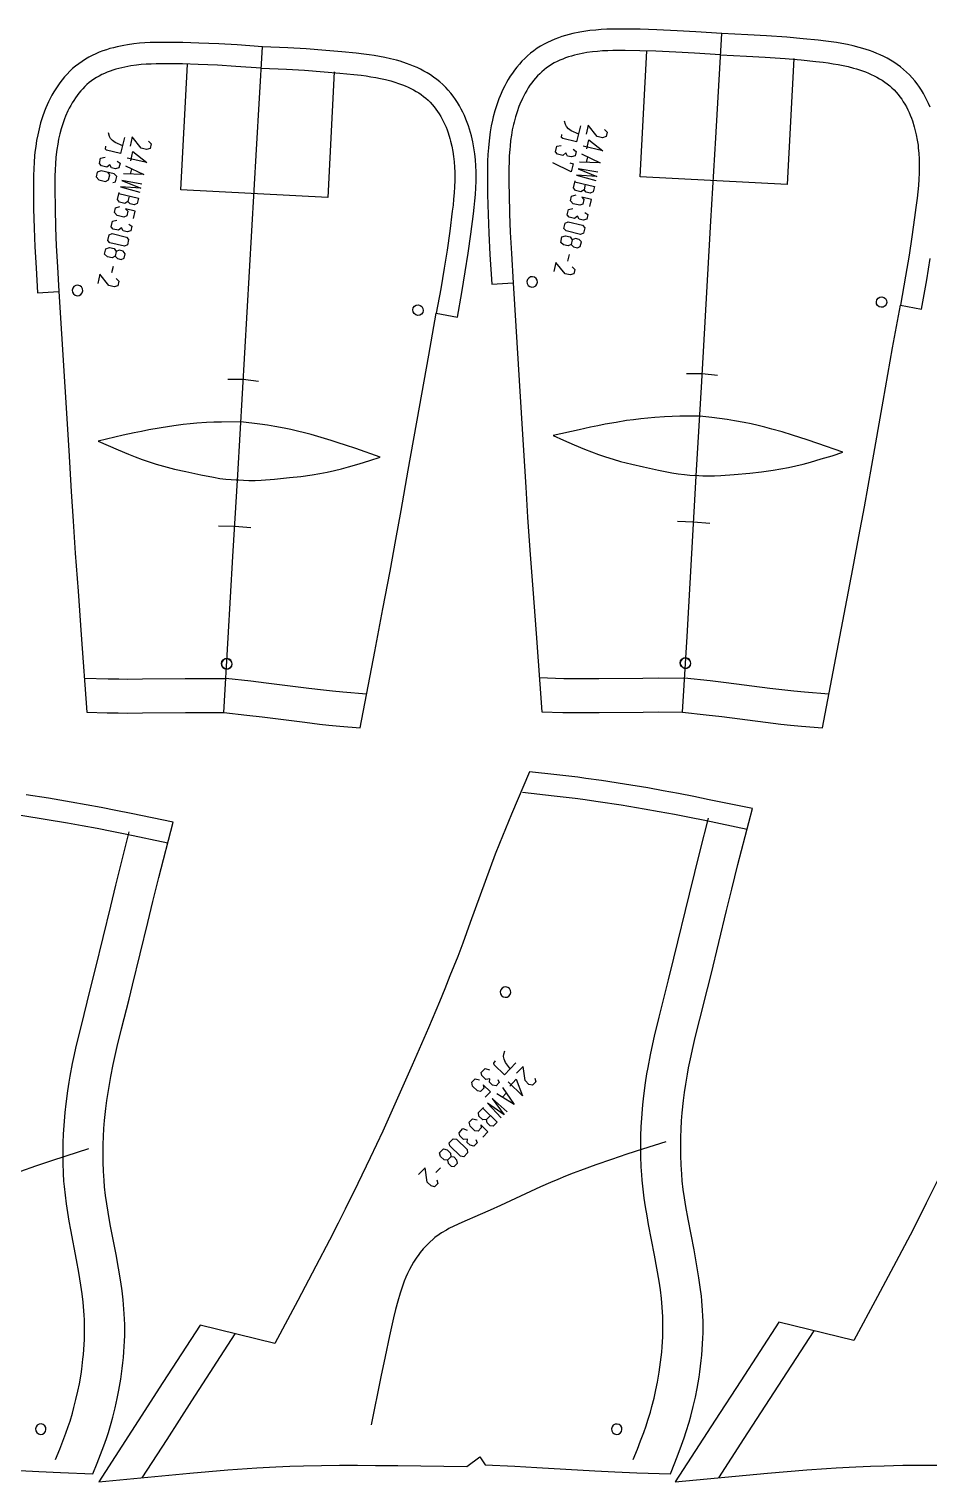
# Model space of a CAD drawing. Extents: x 870 to 2252, y -335 to 1751.
# Drawn here: x 1424.2 to 1638.4, y 709 to 1055.1 of the extents above; entities that cross this region are included whole.
import ezdxf

# ---------------------------------------------------------------- set-up
doc = ezdxf.new("R2010")
doc.units = 0

msp = doc.modelspace()

# ---------------------------------------------------------------- linework, layer by layer
for points in [[(1566.181519, 1055.099365), (1564.307007, 1055.099365), (1563.026978, 1055.079712), (1561.733398, 1055.038208), (1560.419922, 1054.969238), (1559.086792, 1054.867188), (1557.729004, 1054.725708), (1556.230225, 1054.519409), (1555.330566, 1054.36853), (1553.678833, 1054.03186), (1552.787354, 1053.814209), (1551.924194, 1053.578003), (1551.060547, 1053.313721), (1550.197632, 1053.019409), (1549.337646, 1052.693237), (1548.482056, 1052.333008), (1547.632202, 1051.936523), (1546.790894, 1051.501709), (1545.960327, 1051.026123), (1545.143066, 1050.507935), (1544.344971, 1049.946899), (1543.59314, 1049.362183), (1542.875854, 1048.748535), (1542.192505, 1048.109253), (1541.54187, 1047.446167), (1540.923584, 1046.762207), (1540.33667, 1046.059448), (1539.780273, 1045.340088), (1539.25354, 1044.605957), (1538.755249, 1043.858521), (1538.284668, 1043.099487), (1537.841187, 1042.330811), (1537.424438, 1041.554077), (1537.017212, 1040.738403), (1536.338745, 1039.222168), (1536.0271, 1038.444702), (1535.52063, 1037.040894), (1535.073242, 1035.604614), (1534.696899, 1034.191406), (1534.517212, 1033.42749), (1534.226807, 1032.020752), (1533.983276, 1030.59668), (1533.785889, 1029.179199), (1533.620728, 1027.673462), (1533.545776, 1026.823853), (1533.436523, 1025.221191), (1533.36499, 1023.616394), (1533.325439, 1022.02887), (1533.311157, 1020.453552), (1533.323364, 1018.143005), (1533.361572, 1015.66687), (1533.473877, 1010.960266), (1533.646973, 1006.470764), (1533.915161, 1001.372803), (1534.355591, 994.296875), (1539.445801, 994.613647), (1540.092407, 984.30481), (1540.894653, 971.418274), (1541.838257, 955.953186), (1542.44165, 945.942566), (1542.89502, 938.793579), (1543.436523, 930.989502), (1544.119629, 921.699524), (1544.894531, 911.154541), (1546.263916, 892.487976), (1551.285156, 892.336548), (1553.95752, 892.284668), (1556.240234, 892.264771), (1559.910889, 892.27887), (1570.391724, 892.414063), (1574.145142, 892.423096), (1579.794922, 892.402771), (1585.409668, 891.773438), (1589.137207, 891.332764), (1599.532837, 889.993591), (1603.177612, 889.557495), (1605.44751, 889.314819), (1608.108032, 889.059021), (1613.113403, 888.632141), (1616.619995, 907.017456), (1618.601807, 917.403442), (1620.348755, 926.553406), (1621.784058, 934.243408), (1623.056274, 941.292847), (1624.806519, 951.167786), (1627.521851, 966.421753), (1629.800415, 979.130554), (1631.628296, 989.296692), (1636.648193, 988.396667), (1637.899292, 995.375305), (1638.751709, 1000.408386)], [(1638.708252, 1036.512817), (1638.356201, 1037.327515), (1637.975952, 1038.13562), (1637.567017, 1038.935303), (1637.128052, 1039.725098), (1636.658081, 1040.503906), (1636.155884, 1041.269409), (1635.620239, 1042.019897), (1635.050293, 1042.753418), (1634.444946, 1043.467041), (1633.803101, 1044.158936), (1633.123413, 1044.826172), (1632.39502, 1045.475464), (1631.642822, 1046.083984), (1630.872437, 1046.651978), (1630.08667, 1047.180542), (1629.288086, 1047.672241), (1628.479492, 1048.128418), (1627.66272, 1048.55127), (1626.839478, 1048.942749), (1626.011841, 1049.304688), (1625.181641, 1049.63855), (1624.320923, 1049.957275), (1622.718994, 1050.481689), (1621.842651, 1050.735107), (1620.377441, 1051.112183), (1619.044922, 1051.408936), (1617.732422, 1051.663574), (1616.435547, 1051.883057), (1615.155396, 1052.072998), (1613.886108, 1052.239746), (1612.024048, 1052.455322), (1608.505859, 1052.809692), (1604.623901, 1053.143311), (1599.782837, 1053.486206), (1595.307007, 1053.743164), (1589.11792, 1054.039307), (1582.935791, 1054.456665), (1578.460083, 1054.716064), (1573.611694, 1054.931885), (1569.717041, 1055.046997), (1566.181519, 1055.099365)], [(1579.794922, 892.402771), (1580.832886, 910.397644), (1581.974487, 930.19043), (1583.116089, 949.983337), (1584.257813, 969.776245), (1585.399292, 989.569031), (1586.540894, 1009.361877), (1587.682495, 1029.154663), (1589.11792, 1054.039307)], [(1457.368408, 1051.930542), (1455.539185, 1051.930176), (1454.288818, 1051.910645), (1453.025146, 1051.869629), (1451.741333, 1051.801514), (1450.437988, 1051.700928), (1449.109619, 1051.561401), (1447.643433, 1051.35791), (1446.76123, 1051.20874), (1445.145264, 1050.876831), (1444.271484, 1050.661987), (1443.426025, 1050.428833), (1442.579956, 1050.168335), (1441.734985, 1049.878296), (1440.892334, 1049.556885), (1440.053711, 1049.202026), (1439.221313, 1048.811523), (1438.396851, 1048.383301), (1437.582764, 1047.914795), (1436.78186, 1047.404785), (1435.99939, 1046.852417), (1435.261108, 1046.275635), (1434.556519, 1045.670288), (1433.88562, 1045.039673), (1433.247681, 1044.386353), (1432.641479, 1043.712646), (1432.066528, 1043.02063), (1431.521484, 1042.312378), (1431.005737, 1041.589844), (1430.518433, 1040.854736), (1430.058228, 1040.108765), (1429.624634, 1039.353149), (1429.217407, 1038.590088), (1428.819214, 1037.788696), (1428.157104, 1036.30127), (1427.852173, 1035.536743), (1427.357056, 1034.158203), (1426.919678, 1032.747925), (1426.545776, 1031.338257), (1426.229858, 1029.931885), (1425.966797, 1028.530884), (1425.752197, 1027.138062), (1425.581787, 1025.768066), (1425.49585, 1024.931641), (1425.367798, 1023.353699), (1425.279297, 1021.771851), (1425.225586, 1020.206848), (1425.199829, 1018.659424), (1425.195557, 1017.114807), (1425.260254, 1012.283081), (1425.381226, 1007.661316), (1425.566406, 1003.186707), (1425.83728, 998.199829), (1426.207031, 992.260132), (1431.297119, 992.576843), (1431.924927, 982.480164), (1432.703613, 969.858704), (1433.619385, 954.711914), (1434.204956, 944.907349), (1434.644775, 937.905457), (1435.170776, 930.262024), (1435.834351, 921.163086), (1436.58667, 910.835144), (1437.928711, 892.385742), (1442.80835, 892.239197), (1445.415649, 892.189026), (1447.643188, 892.169983), (1451.223389, 892.184814), (1461.43811, 892.319824), (1465.09436, 892.329651), (1470.587036, 892.311279), (1476.045532, 891.698425), (1479.67627, 891.268433), (1489.807739, 889.960388), (1493.362427, 889.534302), (1495.577759, 889.29718), (1498.173218, 889.047302), (1503.037476, 888.632141), (1506.490723, 906.804993), (1508.425171, 916.978088), (1510.130005, 925.940552), (1511.530884, 933.472961), (1512.772461, 940.377808), (1514.480957, 950.05011), (1517.131226, 964.991394), (1519.355225, 977.439758), (1521.139038, 987.3974), (1526.15918, 986.497803), (1527.208984, 992.355774), (1528.05127, 997.27832), (1528.749512, 1001.702026), (1529.400757, 1006.279297), (1530.020264, 1011.071533), (1530.193359, 1012.606384), (1530.345581, 1014.146606), (1530.472168, 1015.707336), (1530.566162, 1017.288879), (1530.620117, 1018.871155), (1530.630859, 1019.711914), (1530.619141, 1021.092346), (1530.565918, 1022.500671), (1530.465698, 1023.922546), (1530.313599, 1025.355957), (1530.104004, 1026.799194), (1529.831787, 1028.250488), (1529.498413, 1029.676636), (1529.283081, 1030.471191), (1528.796387, 1032.025024), (1528.49292, 1032.866821), (1528.176025, 1033.671509), (1527.832153, 1034.472046), (1527.460938, 1035.265869), (1527.061157, 1036.052124), (1526.631836, 1036.829224), (1526.171875, 1037.595337), (1525.680176, 1038.348877), (1525.15564, 1039.087769), (1524.596802, 1039.810181), (1524.00293, 1040.513672), (1523.372681, 1041.195801), (1522.705444, 1041.85376), (1521.991577, 1042.49231), (1521.254639, 1043.091187), (1520.499634, 1043.650024), (1519.72998, 1044.169922), (1518.947876, 1044.653687), (1518.155762, 1045.102661), (1517.355591, 1045.518677), (1516.549438, 1045.903931), (1515.738892, 1046.26001), (1514.925903, 1046.588745), (1514.08252, 1046.902466), (1512.515625, 1047.417969), (1511.65625, 1047.66748), (1510.223145, 1048.038086), (1508.919678, 1048.329346), (1507.636475, 1048.579224), (1506.369019, 1048.794312), (1505.118408, 1048.980347), (1503.87854, 1049.143433), (1502.061523, 1049.354004), (1498.630615, 1049.699951), (1494.844971, 1050.025391), (1490.124634, 1050.359863), (1485.76062, 1050.609985), (1479.729614, 1050.897827), (1473.705566, 1051.305054), (1469.341797, 1051.557983), (1464.614502, 1051.768188), (1460.816406, 1051.880005), (1457.368408, 1051.930542)], [(1470.587036, 892.311279), (1471.612793, 910.102844), (1472.730469, 929.489014), (1473.848145, 948.875183), (1474.965576, 968.261414), (1476.083252, 987.647461), (1477.200928, 1007.03363), (1478.318359, 1026.4198), (1479.729614, 1050.897827)], [(1588.824219, 1048.94751), (1582.616577, 1049.366699), (1578.199219, 1049.622681), (1573.422974, 1049.835327), (1569.603882, 1049.94812), (1566.143677, 1049.99939), (1564.346313, 1049.99939), (1563.147949, 1049.980957), (1561.94873, 1049.942505), (1560.748047, 1049.879517), (1559.545898, 1049.787476), (1558.341187, 1049.661865), (1556.999634, 1049.477295), (1556.261963, 1049.353516), (1554.793457, 1049.054199), (1554.065552, 1048.876587), (1553.343994, 1048.678833), (1552.630127, 1048.460571), (1551.925537, 1048.220215), (1551.231812, 1047.957031), (1550.550293, 1047.670166), (1549.882446, 1047.358521), (1549.22998, 1047.021362), (1548.593994, 1046.657349), (1547.976685, 1046.265747), (1547.378662, 1045.845459), (1546.817993, 1045.409302), (1546.2771, 1044.946899), (1545.756348, 1044.459473), (1545.255249, 1043.948853), (1544.774048, 1043.416382), (1544.3125, 1042.86377), (1543.870605, 1042.29248), (1543.448242, 1041.703857), (1543.045288, 1041.099609), (1542.661987, 1040.481201), (1542.298096, 1039.85022), (1541.953613, 1039.208252), (1541.628052, 1038.556641), (1541.035156, 1037.231201), (1540.794067, 1036.630005), (1540.356201, 1035.416382), (1539.974243, 1034.189453), (1539.644287, 1032.95105), (1539.497803, 1032.328003), (1539.239136, 1031.075073), (1539.02356, 1029.815063), (1538.847412, 1028.549316), (1538.696167, 1027.170898), (1538.630493, 1026.42627), (1538.528687, 1024.934204), (1538.462158, 1023.439331), (1538.424805, 1021.942322), (1538.411255, 1020.444031), (1538.423218, 1018.19574), (1538.460571, 1015.766846), (1538.571533, 1011.119507), (1538.741821, 1006.702942), (1539.006836, 1001.665161), (1539.445557, 994.613647)], [(1606.233398, 1048.055908), (1604.673096, 1018.096558), (1569.720459, 1019.916992), (1571.280762, 1049.876343)], [(1588.824341, 1048.947632), (1595.038818, 1048.650146), (1599.456421, 1048.396484), (1604.22522, 1048.058594), (1608.032104, 1047.731689), (1611.475098, 1047.384766), (1613.26062, 1047.178101), (1614.448975, 1047.021973), (1615.635864, 1046.845947), (1616.821167, 1046.645264), (1618.005005, 1046.415649), (1619.187134, 1046.152344), (1620.498535, 1045.814697), (1621.217163, 1045.607056), (1622.641479, 1045.140747), (1623.344238, 1044.880615), (1624.038208, 1044.60144), (1624.722168, 1044.302368), (1625.394531, 1043.982666), (1626.053345, 1043.641479), (1626.69751, 1043.278198), (1627.324951, 1042.891846), (1627.934326, 1042.481812), (1628.52417, 1042.046997), (1629.092407, 1041.587158), (1629.638306, 1041.10083), (1630.145142, 1040.603149), (1630.629028, 1040.081543), (1631.090454, 1039.537598), (1631.529541, 1038.972656), (1631.946167, 1038.388428), (1632.341187, 1037.786377), (1632.714478, 1037.168091), (1633.066406, 1036.53479), (1633.397095, 1035.888306), (1633.706787, 1035.229858), (1633.995728, 1034.561279), (1634.26416, 1033.883911), (1634.512573, 1033.199341), (1634.949341, 1031.814331), (1635.119507, 1031.189331), (1635.414917, 1029.933594), (1635.653442, 1028.670898), (1635.838745, 1027.40271), (1635.91272, 1026.766846), (1636.025635, 1025.492676), (1636.094849, 1024.216187), (1636.12439, 1022.938477), (1636.116089, 1021.55188), (1636.095581, 1020.804504), (1636.025269, 1019.31073), (1635.919556, 1017.818115), (1635.784302, 1016.326843), (1635.62561, 1014.836853), (1635.355103, 1012.604797), (1635.038818, 1010.196289), (1634.394287, 1005.592468), (1633.717285, 1001.224915), (1632.875, 996.250977), (1631.628296, 989.296692)], [(1479.436157, 1045.80603), (1473.386108, 1046.214966), (1469.080933, 1046.464478), (1464.426025, 1046.671509), (1460.703979, 1046.781128), (1457.331543, 1046.830566), (1455.579712, 1046.8302), (1454.411499, 1046.81189), (1453.242798, 1046.774048), (1452.072632, 1046.712036), (1450.900879, 1046.621582), (1449.727051, 1046.498047), (1448.419067, 1046.31665), (1447.699707, 1046.195068), (1446.267822, 1045.900879), (1445.558105, 1045.72644), (1444.854614, 1045.532471), (1444.158691, 1045.318237), (1443.472046, 1045.08252), (1442.795532, 1044.824463), (1442.13147, 1044.543457), (1441.480591, 1044.238159), (1440.844971, 1043.907837), (1440.225464, 1043.551514), (1439.624023, 1043.168457), (1439.041626, 1042.757324), (1438.494385, 1042.329712), (1437.966553, 1041.876221), (1437.458252, 1041.398438), (1436.969482, 1040.897949), (1436.500122, 1040.376221), (1436.050171, 1039.834717), (1435.619385, 1039.27478), (1435.207764, 1038.69812), (1434.815063, 1038.106201), (1434.44165, 1037.50061), (1434.087158, 1036.88269), (1433.751587, 1036.254028), (1433.434692, 1035.616089), (1432.857056, 1034.318604), (1432.621826, 1033.72937), (1432.194824, 1032.540283), (1431.822144, 1031.338257), (1431.500244, 1030.125244), (1431.225586, 1028.902344), (1430.994629, 1027.671753), (1430.803833, 1026.434692), (1430.649658, 1025.192993), (1430.574829, 1024.4646), (1430.456177, 1023.004883), (1430.374512, 1021.541992), (1430.324219, 1020.076843), (1430.299683, 1018.609802), (1430.295776, 1017.142029), (1430.359375, 1012.383911), (1430.478394, 1007.833435), (1430.660645, 1003.430542), (1430.928711, 998.496643), (1431.297119, 992.576843)], [(1496.862183, 1044.93103), (1495.301636, 1014.971558), (1460.348999, 1016.791992), (1461.909546, 1046.751343)], [(1479.436157, 1045.80603), (1485.493042, 1045.516968), (1489.798462, 1045.270142), (1494.446167, 1044.940796), (1498.156372, 1044.621948), (1501.512207, 1044.283569), (1503.252319, 1044.081909), (1504.410645, 1043.929565), (1505.567261, 1043.757446), (1506.722412, 1043.561401), (1507.876099, 1043.336792), (1509.028076, 1043.079346), (1510.306396, 1042.748779), (1511.007202, 1042.545288), (1512.395752, 1042.088501), (1513.080566, 1041.833618), (1513.757202, 1041.560181), (1514.423706, 1041.267334), (1515.078979, 1040.954224), (1515.721191, 1040.620239), (1516.348511, 1040.264648), (1516.959961, 1039.886719), (1517.553589, 1039.485474), (1518.12793, 1039.060303), (1518.681396, 1038.610718), (1519.212646, 1038.135254), (1519.707275, 1037.647583), (1520.179443, 1037.136597), (1520.629517, 1036.603516), (1521.057495, 1036.050171), (1521.463745, 1035.477905), (1521.848511, 1034.888306), (1522.212158, 1034.282593), (1522.55481, 1033.662598), (1522.876709, 1033.029297), (1523.178101, 1032.384766), (1523.459351, 1031.730347), (1523.720459, 1031.067261), (1523.961792, 1030.396973), (1524.386475, 1029.04187), (1524.55249, 1028.429443), (1524.839966, 1027.199097), (1525.072144, 1025.96228), (1525.252441, 1024.720337), (1525.384644, 1023.47406), (1525.472778, 1022.224915), (1525.520142, 1020.974182), (1525.53064, 1019.722961), (1525.52124, 1018.990784), (1525.471313, 1017.527161), (1525.384399, 1016.064636), (1525.265869, 1014.603394), (1525.121704, 1013.14325), (1524.957031, 1011.684692), (1524.347046, 1006.965454), (1523.705688, 1002.45874), (1523.018677, 998.105896), (1522.185425, 993.235535), (1521.13916, 987.3974)], [(1555.452271, 1032.036499), (1554.561035, 1028.246094), (1551.239014, 1029.027344), (1550.981079, 1029.267822), (1551.013428, 1029.979248)], [(1555.086792, 1030.099976), (1553.250488, 1030.891357), (1552.596558, 1031.359863), (1552.133057, 1031.873291), (1551.925171, 1032.32666), (1551.669312, 1033.150757)], [(1561.175537, 1031.185059), (1561.837158, 1030.557617), (1561.581665, 1029.471558), (1560.714966, 1029.226074), (1559.47998, 1029.516357), (1557.325073, 1032.203003), (1556.814331, 1030.030884)], [(1446.863403, 1029.229248), (1445.972168, 1025.438843), (1442.650269, 1026.219971), (1442.392212, 1026.460449), (1442.424683, 1027.171875)], [(1446.497925, 1027.292725), (1444.661499, 1028.083984), (1444.007568, 1028.55249), (1443.544189, 1029.065918), (1443.336182, 1029.519409), (1443.080566, 1030.343506)], [(1452.58667, 1028.377808), (1453.248047, 1027.750244), (1452.992798, 1026.664307), (1452.126099, 1026.418701), (1450.890869, 1026.709106), (1448.736206, 1029.39563), (1448.225464, 1027.223511)], [(1556.982178, 1026.539795), (1557.49292, 1028.711792), (1560.787476, 1026.09436), (1556.145386, 1027.185913)], [(1445.150146, 1023.663574), (1445.841675, 1023.16394), (1445.586182, 1022.077942), (1444.719604, 1021.832336), (1443.782593, 1022.052612), (1443.41687, 1022.790283), (1442.692993, 1022.196533), (1441.415283, 1022.496948), (1440.919067, 1023.06311), (1441.224609, 1024.362061), (1442.266724, 1024.588867)], [(1448.393188, 1023.732483), (1448.904053, 1025.904541), (1452.19873, 1023.286987), (1447.556519, 1024.378662)], [(1553.739014, 1026.470947), (1554.430542, 1025.971191), (1554.175171, 1024.885254), (1553.30835, 1024.639648), (1552.371582, 1024.859985), (1552.005615, 1025.597656), (1551.28186, 1025.003906), (1550.004028, 1025.304199), (1549.507935, 1025.870361), (1549.813354, 1027.169312), (1550.855591, 1027.396118)], [(1555.711792, 1025.341797), (1560.123535, 1023.270752)], [(1557.164795, 1024.640625), (1556.859375, 1023.341675)], [(1444.120728, 1018.521484), (1444.792114, 1018.700623), (1445.097656, 1019.999695), (1444.436157, 1020.627014), (1441.327148, 1021.358093), (1440.43042, 1020.984741), (1440.174927, 1019.898743), (1440.816528, 1019.186096), (1442.392212, 1018.815613), (1443.113525, 1019.207703), (1443.394043, 1020.400208), (1442.902954, 1020.98761)], [(1447.122803, 1022.534607), (1451.534668, 1020.46344)], [(1448.575928, 1021.833313), (1448.27063, 1020.534363)], [(1552.969971, 1023.200134), (1553.736572, 1023.019836), (1553.280884, 1021.082092), (1548.894043, 1023.259644)], [(1559.584839, 1020.979492), (1554.887451, 1021.836853), (1559.35437, 1020), (1554.531982, 1020.324951), (1559.124023, 1019.020447)], [(1560.123535, 1023.270752), (1555.251099, 1023.382813)], [(1450.99585, 1018.17218), (1446.298706, 1019.02948), (1450.765625, 1017.192627), (1445.943115, 1017.517639), (1450.535278, 1016.213074)], [(1451.534668, 1020.46344), (1446.662109, 1020.575439)], [(1554.153442, 1018.715149), (1558.795532, 1017.623596), (1558.490112, 1016.324585), (1557.793701, 1016.038879), (1556.856812, 1016.259216), (1556.318115, 1016.835266), (1555.571655, 1016.33667), (1554.294067, 1016.637146), (1553.822876, 1017.309753), (1554.208618, 1018.949341)], [(1556.623535, 1018.134277), (1556.318115, 1016.835266)], [(1445.564697, 1015.907776), (1450.206665, 1014.816223), (1449.901245, 1013.517334), (1449.204956, 1013.231567), (1448.267944, 1013.451843), (1447.72937, 1014.028015), (1446.982788, 1013.529358), (1445.705322, 1013.829834), (1445.234009, 1014.50238), (1445.619629, 1016.142029)], [(1448.034668, 1015.327026), (1447.72937, 1014.028015)], [(1557.660889, 1012.798279), (1558.066528, 1014.523132), (1555.766846, 1015.063904), (1556.262817, 1014.497803), (1556.007446, 1013.411865), (1555.311035, 1013.126099), (1553.735229, 1013.496704), (1553.093872, 1014.20929), (1553.349365, 1015.295288), (1554.416382, 1015.628601)], [(1449.072144, 1009.990906), (1449.477661, 1011.715759), (1447.177979, 1012.256531), (1447.674072, 1011.69043), (1447.418579, 1010.604492), (1446.722168, 1010.318787), (1445.146484, 1010.689331), (1444.505005, 1011.402039), (1444.760376, 1012.487976), (1445.827515, 1012.821289)], [(1556.530884, 1011.432556), (1557.22229, 1010.932922), (1556.966797, 1009.846863), (1556.10022, 1009.601257), (1555.163208, 1009.821533), (1554.797485, 1010.559326), (1554.073608, 1009.965454), (1552.795898, 1010.26593), (1552.299805, 1010.832031), (1552.605225, 1012.130981), (1553.647339, 1012.357788)], [(1447.942017, 1008.625305), (1448.633423, 1008.12561), (1448.378052, 1007.039612), (1447.511353, 1006.793945), (1446.574341, 1007.014282), (1446.208618, 1007.752014), (1445.484619, 1007.158203), (1444.207031, 1007.458557), (1443.710938, 1008.024658), (1444.016357, 1009.32373), (1445.05835, 1009.550537)], [(1551.53064, 1007.561218), (1551.83606, 1008.860107), (1552.537476, 1009.167175), (1555.987183, 1008.356018), (1556.478271, 1007.768555), (1556.172729, 1006.469666), (1555.476318, 1006.184021), (1552.026855, 1006.995117), (1551.53064, 1007.561218)], [(1442.941895, 1004.753906), (1443.247192, 1006.052856), (1443.948608, 1006.359802), (1447.398193, 1005.548706), (1447.889282, 1004.961243), (1447.583862, 1003.662292), (1446.887451, 1003.376709), (1443.437744, 1004.187805), (1442.941895, 1004.753906)], [(1553.256714, 1003.816101), (1553.795288, 1003.23999), (1554.7323, 1003.019653), (1555.428711, 1003.305298), (1555.684082, 1004.391357), (1555.192993, 1004.978699), (1554.256104, 1005.199036), (1553.511963, 1004.9021), (1553.256714, 1003.816101), (1552.535278, 1003.423889), (1551.427979, 1003.684265), (1550.761475, 1004.290466), (1551.067017, 1005.589355), (1551.938721, 1005.856323), (1553.046021, 1005.595886), (1553.511963, 1004.9021)], [(1444.667725, 1001.008728), (1445.206543, 1000.432617), (1446.143433, 1000.212341), (1446.839844, 1000.498047), (1447.095093, 1001.584045), (1446.604004, 1002.171387), (1445.667114, 1002.391724), (1444.923096, 1002.094849), (1444.667725, 1001.008728), (1443.946411, 1000.616638), (1442.838989, 1000.877014), (1442.172607, 1001.483093), (1442.478149, 1002.782104), (1443.349854, 1003.049011), (1444.457153, 1002.788574), (1444.923096, 1002.094849)], [(1552.773071, 1001.377014), (1552.412476, 999.843811)], [(1444.184204, 998.569641), (1443.82373, 997.03656)], [(1553.484375, 998.477173), (1554.145874, 997.849731), (1553.890381, 996.763733), (1553.023682, 996.518127), (1551.788696, 996.808594), (1549.633911, 999.494995), (1549.123047, 997.322937)], [(1436.954956, 992.761841), (1436.884766, 993.244507), (1436.635254, 993.663574), (1436.244385, 993.955261), (1435.771484, 994.075134), (1435.289063, 994.005005), (1434.869995, 993.755554), (1434.578247, 993.364685), (1434.458252, 992.891846), (1434.528442, 992.40918), (1434.777954, 991.990112), (1435.168823, 991.698425), (1435.641479, 991.578552), (1436.12439, 991.648743), (1436.543213, 991.898254), (1436.834961, 992.289063), (1436.954956, 992.761841)], [(1444.89563, 995.669922), (1445.556885, 995.04248), (1445.301514, 993.956482), (1444.434814, 993.710754), (1443.199707, 994.001221), (1441.044922, 996.687622), (1440.534302, 994.515686)], [(1545.218262, 994.802734), (1545.148071, 995.285339), (1544.89856, 995.704407), (1544.507813, 995.996155), (1544.034912, 996.116089), (1543.552368, 996.045898), (1543.133301, 995.796387), (1542.841553, 995.405518), (1542.721558, 994.9328), (1542.79187, 994.450134), (1543.04126, 994.031067), (1543.432129, 993.73938), (1543.904907, 993.619446), (1544.387451, 993.689575), (1544.806519, 993.939026), (1545.098389, 994.329956), (1545.218262, 994.802734)], [(1625.915771, 990.148254), (1626.040894, 990.61969), (1626.336792, 991.007141), (1626.758667, 991.252014), (1627.242188, 991.316711), (1627.713501, 991.191528), (1628.101196, 990.89563), (1628.345947, 990.473755), (1628.410767, 989.990295), (1628.285645, 989.518982), (1627.989502, 989.131409), (1627.567627, 988.886536), (1627.084351, 988.821838), (1626.612915, 988.947021), (1626.22522, 989.24292), (1625.980469, 989.664795), (1625.915771, 990.148254)], [(1515.540161, 988.231384), (1515.665283, 988.702698), (1515.961182, 989.090271), (1516.383057, 989.335205), (1516.866577, 989.399963), (1517.337891, 989.274841), (1517.725464, 988.978882), (1517.970337, 988.557007), (1518.035156, 988.073547), (1517.909912, 987.602173), (1517.614014, 987.2146), (1517.192139, 986.969666), (1516.70874, 986.904968), (1516.237305, 987.030151), (1515.849854, 987.326172), (1515.60498, 987.747925), (1515.540161, 988.231384)], [(1588.115479, 972.551086), (1584.44397, 973.005554), (1580.744629, 972.976257)], [(1478.818726, 971.165466), (1475.15918, 971.619019), (1471.47168, 971.58905)], [(1582.730591, 948.80719), (1584.565308, 948.688232), (1585.861572, 948.647644), (1587.377197, 948.666687), (1588.892822, 948.741699), (1592.094971, 948.992493), (1595.805542, 949.336853), (1598.579712, 949.649658), (1601.341064, 950.031067), (1603.172485, 950.333313), (1604.994629, 950.681091), (1606.744141, 951.063171), (1608.484985, 951.486755), (1610.218506, 951.945435), (1612.808105, 952.68512), (1615.388672, 953.467773), (1617.964844, 954.272034), (1611.98938, 956.388245), (1609.417725, 957.264648), (1607.697144, 957.831543), (1605.970581, 958.381042), (1603.482666, 959.133118), (1601.037109, 959.820129), (1599.399048, 960.248108), (1597.754517, 960.649536), (1596.104004, 961.022339), (1594.447266, 961.364197), (1592.181396, 961.77655), (1590.367432, 962.061523), (1588.548462, 962.316223), (1586.725586, 962.548706), (1583.861084, 962.899353), (1580.975098, 962.880432), (1579.137817, 962.85907), (1577.301392, 962.815125), (1575.466797, 962.74054), (1573.168579, 962.591553), (1571.483521, 962.442505), (1569.801025, 962.261841), (1568.121338, 962.052185), (1566.444824, 961.815308), (1563.936523, 961.414063), (1561.378662, 960.953125), (1559.60022, 960.605652), (1557.82605, 960.240417), (1555.170776, 959.665466), (1548.991577, 958.250305), (1551.45813, 957.155273), (1553.931641, 956.081055), (1556.419067, 955.048584), (1558.088257, 954.393555), (1559.768677, 953.772644), (1561.462769, 953.191833), (1563.23291, 952.637024), (1565.017456, 952.12616), (1567.716675, 951.42981), (1570.436401, 950.80011), (1574.082764, 950.031372), (1577.234985, 949.414185), (1578.732056, 949.165283), (1580.235229, 948.972107), (1581.527466, 948.863464), (1583.363892, 948.77063)], [(1473.471802, 947.723083), (1475.260132, 947.6073), (1476.523438, 947.567932), (1478.00061, 947.587158), (1479.477783, 947.661255), (1482.598755, 947.907959), (1486.215698, 948.246704), (1488.919678, 948.554016), (1491.610962, 948.928589), (1493.395874, 949.225342), (1495.171631, 949.566406), (1496.877197, 949.941284), (1498.573975, 950.356873), (1500.263672, 950.806702), (1502.78772, 951.532166), (1505.302734, 952.299561), (1507.813599, 953.088074), (1501.990479, 955.158752), (1499.484375, 956.016235), (1497.807495, 956.57074), (1496.124756, 957.108398), (1493.700317, 957.844055), (1491.317139, 958.51593), (1489.720581, 958.934692), (1488.11792, 959.327148), (1486.509399, 959.691772), (1484.894653, 960.026062), (1482.686157, 960.428955), (1480.918579, 960.707581), (1479.14563, 960.95636), (1474.577271, 961.525757), (1469.973877, 961.485107), (1468.184082, 961.441711), (1466.396118, 961.368103), (1464.155884, 961.22168), (1462.51355, 961.075134), (1460.873657, 960.897888), (1459.236572, 960.692017), (1457.602417, 960.459656), (1455.157959, 960.066101), (1452.664917, 959.613892), (1450.931519, 959.273193), (1449.202148, 958.914978), (1446.614014, 958.351257), (1440.591553, 956.963562), (1442.995117, 955.891724), (1445.405396, 954.840271), (1447.829224, 953.829651), (1449.456055, 953.188599), (1451.093994, 952.58075), (1452.744995, 952.012329), (1454.469849, 951.469482), (1456.20874, 950.969604), (1458.839355, 950.288269), (1461.48999, 949.67218), (1465.044067, 948.919922), (1468.116089, 948.316223), (1469.574951, 948.072937), (1471.039917, 947.884033), (1472.299438, 947.778015), (1474.089233, 947.6875)], [(1476.968994, 936.257324), (1473.140259, 936.600769), (1469.297485, 936.699524)], [(1586.239868, 937.325134), (1582.405884, 937.669189), (1578.557739, 937.768188)], [(1469.981689, 903.970459), (1470.106812, 904.441833), (1470.402832, 904.829407), (1470.824707, 905.074341), (1471.308105, 905.139038), (1471.779541, 905.013916), (1472.167114, 904.717896), (1472.411987, 904.296082), (1472.476685, 903.812622), (1472.351563, 903.341248), (1472.055542, 902.953735), (1471.633667, 902.708862), (1471.150269, 902.644043), (1470.679077, 902.769226), (1470.291382, 903.065308), (1470.046509, 903.487), (1469.981689, 903.970459)], [(1472.528198, 903.823547), (1472.45813, 904.306213), (1472.208618, 904.725281), (1471.817627, 905.017029), (1471.344971, 905.137024), (1470.862183, 905.066833), (1470.443237, 904.817322), (1470.151489, 904.426392), (1470.031494, 903.953674), (1470.101685, 903.471008), (1470.351196, 903.051941), (1470.742188, 902.760315), (1471.214966, 902.64032), (1471.69751, 902.710449), (1472.116577, 902.959961), (1472.408203, 903.350891), (1472.528198, 903.823547)], [(1579.193359, 904.13501), (1579.318726, 904.606384), (1579.614624, 904.993958), (1580.036499, 905.238831), (1580.52002, 905.303589), (1580.991333, 905.178406), (1581.379028, 904.882324), (1581.623657, 904.460632), (1581.688354, 903.977173), (1581.563354, 903.505737), (1581.267334, 903.118164), (1580.845459, 902.873291), (1580.361938, 902.808594), (1579.890625, 902.933716), (1579.503052, 903.229797), (1579.258301, 903.65155), (1579.193359, 904.13501)], [(1581.741211, 903.988098), (1581.671265, 904.470764), (1581.421509, 904.889832), (1581.030762, 905.181458), (1580.557983, 905.301392), (1580.075317, 905.231201), (1579.65625, 904.981689), (1579.364624, 904.59082), (1579.244629, 904.118103), (1579.314819, 903.635437), (1579.564331, 903.21637), (1579.955322, 902.924683), (1580.427979, 902.80481), (1580.910645, 902.874878), (1581.329712, 903.124451), (1581.621338, 903.51532), (1581.741211, 903.988098)], [(1437.337891, 900.507141), (1443.007813, 900.336853), (1445.528076, 900.288391), (1447.661255, 900.270142), (1451.153198, 900.284607), (1461.373657, 900.419678), (1465.096802, 900.42981), (1471.054077, 900.409851)], [(1504.557617, 896.631836), (1498.905762, 897.11438), (1496.396851, 897.355774), (1494.275635, 897.582764), (1490.80835, 897.998413), (1480.671265, 899.30719), (1476.973755, 899.745117), (1471.053833, 900.409851)], [(1545.668091, 900.609497), (1551.485596, 900.434204), (1554.071411, 900.384033), (1556.260132, 900.364807), (1559.84314, 900.378662), (1570.329712, 900.513916), (1574.150024, 900.523193), (1580.262207, 900.501221)], [(1614.639038, 896.631409), (1608.839966, 897.126099), (1606.265625, 897.373596), (1604.088989, 897.606201), (1600.531494, 898.03186), (1590.130005, 899.371826), (1586.336182, 899.820313), (1580.261963, 900.501221)], [(1596.450928, 869.394836), (1586.124023, 871.53186), (1582.432251, 872.271484), (1578.791016, 872.979187), (1575.140137, 873.663391), (1571.473999, 874.32196), (1565.970093, 875.249451), (1560.446655, 876.096924), (1556.747803, 876.612549), (1554.875488, 876.856384), (1549.802612, 877.463013), (1543.299438, 878.165283), (1539.048584, 868.117188), (1537.591553, 864.607544), (1536.17041, 861.084106), (1535.194458, 858.581848), (1533.967163, 855.333984), (1532.768555, 852.07489), (1529.237915, 842.271851), (1527.443604, 837.381592), (1526.235596, 834.196228), (1524.401978, 829.532471), (1523.146973, 826.435913), (1521.870239, 823.348083), (1519.266724, 817.192566), (1515.412354, 808.276001), (1513.525269, 803.970581), (1511.618896, 799.674194), (1509.68811, 795.388916), (1508.385254, 792.539368), (1505.419189, 786.190857), (1502.471313, 780.062256), (1499.457764, 773.965942), (1497.802734, 770.684753), (1495.694214, 766.563721), (1492.488892, 760.404053), (1488.156738, 752.221069), (1482.657349, 741.955933), (1464.894531, 746.37561), (1456.057495, 732.693604), (1450.148682, 723.545166), (1440.759766, 709.008484), (1462.428223, 711.102173), (1466.983521, 711.508728), (1471.540771, 711.881714), (1476.100098, 712.211731), (1478.381104, 712.357544), (1482.944824, 712.605042), (1486.299072, 712.74469), (1489.513428, 712.843872), (1493.80127, 712.929993), (1498.090332, 712.972168), (1502.374512, 712.980164), (1506.643677, 712.962341), (1511.979614, 712.913574), (1528.405151, 712.68811), (1531.532837, 714.9953), (1532.807983, 713.065002), (1539.825928, 712.734985), (1545.088379, 712.469177), (1558.911255, 711.687256), (1563.619995, 711.444336), (1568.918579, 711.213501), (1576.868774, 710.919495), (1577.932495, 713.53186), (1578.762329, 715.629028), (1579.55603, 717.738831), (1580.185425, 719.531006), (1580.666504, 720.999817), (1581.336426, 723.220154), (1581.748901, 724.71106), (1582.317993, 726.962402), (1582.828369, 729.23053), (1583.241577, 731.30011), (1583.478149, 732.614685), (1583.694946, 733.933105), (1583.891357, 735.254883), (1584.066895, 736.579651), (1584.220947, 737.906799), (1584.352905, 739.23584), (1584.46228, 740.566406), (1584.548462, 741.897949), (1584.610718, 743.22998), (1584.648926, 744.562195), (1584.662109, 745.89386), (1584.650024, 747.224731), (1584.611816, 748.554382), (1584.546997, 749.881836), (1584.37854, 752.110901), (1584.268555, 753.223083), (1584.003296, 755.443665), (1583.685791, 757.659363), (1583.133057, 760.975464), (1582.518188, 764.284851), (1581.110229, 771.564514), (1580.568604, 774.613892), (1580.244141, 776.650757), (1579.958984, 778.692017), (1579.721191, 780.738708), (1579.575439, 782.31958), (1579.429443, 784.544922), (1579.348877, 786.775391), (1579.329346, 789.008423), (1579.363281, 791.101318), (1579.438232, 793.05249), (1579.553711, 795.001526), (1579.708862, 796.947876), (1580.013306, 799.860291), (1580.262329, 801.796204), (1580.546997, 803.726563), (1580.955688, 806.157532), (1581.227417, 807.622192), (1581.819336, 810.54187), (1582.136353, 811.997498), (1582.80481, 814.902039), (1583.869751, 819.246338), (1585.706421, 826.474182), (1586.550171, 829.859985), (1590.237915, 845.113281), (1591.483398, 850.192627), (1592.974243, 856.077637), (1596.450928, 869.394836)], [(1458.513428, 866.145386), (1448.464355, 868.2323), (1444.870605, 868.954773), (1441.325928, 869.646057), (1437.771851, 870.314453), (1434.202515, 870.957642), (1428.843994, 871.863525), (1423.466064, 872.691101)], [(1595.161011, 864.453735), (1585.106323, 866.534424), (1581.444824, 867.267944), (1577.834595, 867.969604), (1574.219482, 868.647156), (1570.599487, 869.297424), (1565.159546, 870.21405), (1559.707764, 871.050598), (1556.066406, 871.558289), (1554.243408, 871.795593), (1549.225952, 872.395691), (1541.689087, 873.209656)], [(1457.228394, 861.20343), (1447.443237, 863.235535), (1443.880005, 863.951843), (1440.366577, 864.637085), (1436.848389, 865.298706), (1433.325317, 865.933594), (1428.031006, 866.828552), (1422.725098, 867.644958), (1419.181274, 868.140381), (1417.406982, 868.372009), (1412.523926, 868.957275), (1405.188721, 869.750854)], [(1421.88855, 711.700745), (1426.471558, 711.464844), (1431.628296, 711.241028), (1439.365845, 710.95636), (1440.4021, 713.513184), (1441.210693, 715.565735), (1441.984009, 717.630432), (1442.597412, 719.384521), (1443.066162, 720.822144), (1443.718872, 722.995239), (1444.121094, 724.454346), (1444.675537, 726.657471), (1445.173462, 728.876831), (1445.576172, 730.902161), (1446.018677, 733.478882), (1446.210327, 734.772339), (1446.381714, 736.068665), (1446.532104, 737.36731), (1446.661255, 738.667969), (1446.768066, 739.96991), (1446.852417, 741.272888), (1446.913696, 742.576416), (1446.951172, 743.880005), (1446.9646, 745.183105), (1446.953125, 746.485474), (1446.916504, 747.78656), (1446.854004, 749.085754), (1446.690918, 751.266541), (1446.584229, 752.354797), (1446.326782, 754.527466), (1446.018677, 756.695435), (1445.482178, 759.940308), (1444.88501, 763.17865), (1443.517456, 770.302002), (1442.991577, 773.28595), (1442.676514, 775.27887), (1442.399658, 777.276245), (1442.169067, 779.278748), (1442.027832, 780.8255), (1441.886475, 783.003113), (1441.808838, 785.185791), (1441.790771, 787.370789), (1441.824707, 789.418762), (1441.898193, 791.328003), (1442.011475, 793.235291), (1442.163208, 795.139893), (1442.460449, 797.989929), (1442.703735, 799.884338), (1442.981567, 801.77356), (1443.380249, 804.152405), (1443.645264, 805.585632), (1444.222412, 808.442688), (1444.531738, 809.867249), (1445.18335, 812.709778), (1446.221558, 816.961304), (1448.011841, 824.035156), (1448.834351, 827.348572), (1452.429321, 842.27594), (1453.643677, 847.246826), (1455.096802, 853.006104), (1458.513428, 866.145386)], [(1568.004395, 714.33606), (1569.007935, 716.795227), (1569.790161, 718.769775), (1570.537109, 720.756531), (1571.113281, 722.400635), (1571.536377, 723.695129), (1572.126343, 725.65155), (1572.490479, 726.965149), (1572.993042, 728.948425), (1573.444824, 730.946411), (1573.815796, 732.797241), (1574.225708, 735.172668), (1574.403076, 736.365295), (1574.699829, 738.758118), (1574.818604, 739.957458), (1574.916626, 741.158203), (1574.993896, 742.359802), (1575.049805, 743.562012), (1575.083862, 744.764282), (1575.095703, 745.966248), (1575.084839, 747.167236), (1575.050903, 748.367249), (1574.99292, 749.565369), (1574.83667, 751.645142), (1574.734131, 752.682922), (1574.486084, 754.754517), (1574.189087, 756.821533), (1573.671631, 759.915161), (1573.09729, 763.002563), (1571.688599, 770.309998), (1571.310303, 772.412476), (1570.95874, 774.517822), (1570.642334, 776.626831), (1570.368896, 778.740906), (1570.146973, 780.86084), (1570.041626, 782.129822), (1569.922363, 784.03717), (1569.830688, 786.585449), (1569.811401, 789.136963), (1569.852173, 791.470581), (1569.934814, 793.584839), (1570.060303, 795.696716), (1570.227661, 797.805481), (1570.326782, 798.858398), (1570.555542, 800.960938), (1570.973511, 804.104492), (1571.301025, 806.192322), (1571.562988, 807.705383), (1572.140625, 810.721069), (1572.453369, 812.224182), (1573.118774, 815.222778), (1574.192749, 819.705627), (1576.45813, 828.647461), (1577.726685, 833.747192), (1581.431641, 849.061218), (1582.682983, 854.161133), (1583.985229, 859.34491), (1585.973267, 867.112976)], [(1430.501587, 714.372925), (1431.477783, 716.77655), (1432.23877, 718.70636), (1432.965332, 720.648254), (1433.525146, 722.254028), (1433.936035, 723.517395), (1434.509033, 725.426636), (1434.862793, 726.708435), (1435.350952, 728.643494), (1435.789795, 730.592712), (1436.150635, 732.399292), (1436.549316, 734.718445), (1436.721802, 735.882813), (1437.011108, 738.21875), (1437.126709, 739.389648), (1437.222412, 740.561707), (1437.297974, 741.734802), (1437.352783, 742.908447), (1437.38623, 744.082092), (1437.398193, 745.255432), (1437.388062, 746.427979), (1437.355591, 747.599487), (1437.299927, 748.769226), (1437.149048, 750.800842), (1437.049805, 751.814575), (1436.809814, 753.838257), (1436.522095, 755.857727), (1436.020874, 758.880066), (1435.463989, 761.896484), (1434.096069, 769.047546), (1433.728394, 771.106384), (1433.386475, 773.167969), (1433.078979, 775.233032), (1432.813354, 777.302979), (1432.597778, 779.378723), (1432.495483, 780.623901), (1432.379395, 782.495422), (1432.290771, 784.99585), (1432.272827, 787.499329), (1432.313354, 789.788086), (1432.39502, 791.860352), (1432.517944, 793.930481), (1432.682007, 795.997498), (1432.779053, 797.029602), (1433.00293, 799.090515), (1433.411743, 802.171997), (1433.731812, 804.218628), (1433.987427, 805.700317), (1434.551392, 808.653198), (1434.856567, 810.125122), (1435.505859, 813.061523), (1436.553711, 817.451538), (1438.763428, 826.208435), (1440.000244, 831.199585), (1443.612793, 846.187744), (1444.83252, 851.179199), (1446.102417, 856.255432), (1448.040649, 863.862549)], [(1538.869751, 825.607483), (1538.809448, 826.091553), (1538.568604, 826.515625), (1538.183716, 826.815186), (1537.713501, 826.944763), (1537.229492, 826.884521), (1536.80542, 826.643555), (1536.505737, 826.258728), (1536.376343, 825.788513), (1536.436523, 825.304504), (1536.67749, 824.880432), (1537.062256, 824.580811), (1537.532471, 824.451294), (1538.016479, 824.511536), (1538.440552, 824.752502), (1538.740112, 825.137329), (1538.869751, 825.607483)], [(1538.811523, 807.344604), (1537.637329, 808.963135), (1537.314453, 809.699829), (1537.178345, 810.378113), (1537.231201, 810.874023), (1537.432617, 811.713135)], [(1535.798828, 804.913513), (1536.138062, 804.130615), (1535.363525, 803.327576), (1534.493042, 803.559204), (1533.800293, 804.227356), (1533.862671, 805.048401), (1532.937012, 804.907776), (1531.992188, 805.818909), (1531.854858, 806.558899), (1532.781006, 807.519531), (1533.792725, 807.182007)], [(1540.115112, 808.822632), (1537.412476, 806.019592), (1534.955933, 808.388245), (1534.857056, 808.726868), (1535.248291, 809.321838)], [(1544.600098, 805.166565), (1544.848145, 804.289185), (1544.07373, 803.486145), (1543.203247, 803.717773), (1542.289795, 804.598511), (1541.810181, 808.008728), (1540.261353, 806.402649)], [(1532.803589, 800.672668), (1534.033569, 801.94812), (1532.332886, 803.587952), (1532.470093, 802.8479), (1531.695801, 802.0448), (1530.95105, 802.154968), (1529.785889, 803.278564), (1529.598511, 804.218872), (1530.372925, 805.022034), (1531.460571, 804.763367)], [(1536.917969, 802.93512), (1539.652344, 798.900635)], [(1538.621948, 803.315735), (1540.170776, 804.921936), (1541.665649, 800.988708), (1538.232788, 804.298706)], [(1538.018555, 797.206238), (1534.418579, 800.343079), (1537.320068, 796.481873), (1533.340576, 799.225159), (1536.621582, 795.757568)], [(1539.652344, 798.900635), (1535.520874, 801.486389)], [(1537.808716, 801.589905), (1536.882446, 800.629333)], [(1532.192627, 798.034607), (1535.625488, 794.724487), (1534.699341, 793.763977), (1533.954712, 793.874207), (1533.261841, 794.542236), (1533.09314, 795.312744), (1532.196655, 795.265442), (1531.251831, 796.176575), (1531.19043, 796.9953), (1532.359619, 798.207825)], [(1534.019287, 796.273254), (1533.09314, 795.312744)], [(1530.515625, 790.559692), (1530.854858, 789.776855), (1530.080444, 788.973755), (1529.209839, 789.205444), (1528.516968, 789.873474), (1528.579346, 790.694519), (1527.653687, 790.553955), (1526.708862, 791.464966), (1526.571655, 792.205139), (1527.497803, 793.165588), (1528.509521, 792.828247)], [(1532.184814, 791.15625), (1533.414795, 792.431763), (1531.713989, 794.071594), (1531.851318, 793.331543), (1531.077026, 792.528442), (1530.332275, 792.638672), (1529.166992, 793.762268), (1528.979858, 794.702576), (1529.75415, 795.505615), (1530.841797, 795.247009)], [(1575.786377, 790.023743), (1570.218262, 788.253235), (1566.515625, 787.05249), (1562.827026, 785.820984), (1559.157959, 784.546448), (1555.51416, 783.216675), (1553.703613, 782.527344), (1551.901245, 781.819336), (1550.108276, 781.091675), (1548.324829, 780.342346), (1545.923584, 779.292175), (1543.535645, 778.21051), (1536.388916, 774.883484), (1533.992188, 773.782959), (1531.577759, 772.704651), (1527.207886, 770.824036), (1525.346313, 769.962769), (1524.135132, 769.342163), (1523.541382, 769.013245), (1522.382935, 768.310791), (1521.820313, 767.934204), (1520.830688, 767.200623), (1520.400757, 766.849731), (1519.568726, 766.110901), (1519.166992, 765.723877), (1518.392944, 764.917664), (1518.020874, 764.499268), (1517.307983, 763.635315), (1516.967407, 763.190613), (1516.31897, 762.27887), (1515.715332, 761.340759), (1515.207642, 760.471558), (1514.735596, 759.58551), (1514.296509, 758.683899), (1513.888306, 757.767944), (1513.508301, 756.83905), (1513.154541, 755.898254), (1512.824341, 754.94696), (1512.515381, 753.986206), (1511.952026, 752.042114), (1511.445435, 750.075928), (1510.976807, 748.097778), (1510.018555, 743.824341), (1508.962036, 738.913391), (1507.944824, 734.015198), (1505.658813, 722.614075)], [(1524.23938, 789.786316), (1525.165649, 790.746887), (1525.925415, 790.652466), (1528.476318, 788.192627), (1528.598389, 787.436829), (1527.672363, 786.476257), (1526.927612, 786.586487), (1524.376709, 789.046204), (1524.23938, 789.786316)], [(1438.342773, 788.362854), (1432.922119, 786.627808), (1429.317627, 785.45105), (1425.726807, 784.244385), (1422.155273, 782.995789)], [(1523.809692, 785.684998), (1523.978394, 784.914612), (1524.671387, 784.24646), (1525.415894, 784.13623), (1526.190308, 784.939331), (1526.068237, 785.695129), (1525.375488, 786.363281), (1524.584229, 786.488098), (1523.809692, 785.684998), (1522.989136, 785.716553), (1522.17041, 786.506104), (1521.907104, 787.367615), (1522.833374, 788.328125), (1523.719238, 788.112244), (1524.537964, 787.322632), (1524.584229, 786.488098)], [(1521.277832, 780.979187), (1521.525757, 780.101868), (1520.751343, 779.298828), (1519.880859, 779.530457), (1518.967651, 780.411072), (1518.487793, 783.821411), (1516.939087, 782.215149)], [(1522.147827, 783.835449), (1521.054688, 782.701599)], [(1640.890625, 781.615112), (1637.799927, 775.39093), (1636.102417, 772.040466), (1633.939087, 767.832031), (1630.650879, 761.541687), (1626.206543, 753.185608), (1620.548096, 742.672974), (1602.728394, 747.090271), (1593.641846, 733.088745), (1587.578369, 723.746216), (1578.014038, 709.008484), (1599.998047, 711.113525), (1604.675293, 711.527039), (1609.354004, 711.90625), (1614.034912, 712.241516), (1616.376831, 712.389648), (1621.062134, 712.640747), (1624.505859, 712.782043), (1627.806274, 712.882141), (1632.20874, 712.968567), (1636.612183, 713.01001), (1641.010864, 713.016418)], [(1473.201782, 744.308594), (1462.861694, 728.298889), (1456.952881, 719.150513), (1451.044189, 710.002197)], [(1611.046509, 745.028259), (1600.436157, 728.679016), (1594.373047, 719.336731), (1588.309937, 709.994263)], [(1428.205933, 721.488831), (1428.14563, 721.972778), (1427.904663, 722.396851), (1427.52002, 722.696533), (1427.049683, 722.82605), (1426.565796, 722.765747), (1426.141724, 722.524841), (1425.842041, 722.139954), (1425.712524, 721.6698), (1425.772827, 721.185791), (1426.013672, 720.761719), (1426.39856, 720.462158), (1426.868774, 720.332642), (1427.352783, 720.392883), (1427.776855, 720.633728), (1428.076416, 721.018555), (1428.205933, 721.488831)], [(1565.354492, 721.468262), (1565.294189, 721.952332), (1565.053223, 722.376404), (1564.668579, 722.675903), (1564.198242, 722.805481), (1563.714233, 722.745239), (1563.290161, 722.504333), (1562.990601, 722.119507), (1562.861084, 721.649292), (1562.921387, 721.165283), (1563.162354, 720.741211), (1563.546997, 720.441528), (1564.017334, 720.312012), (1564.501343, 720.372314), (1564.925415, 720.613281), (1565.224976, 720.998108), (1565.354492, 721.468262)]]:
    msp.add_lwpolyline(points)

doc.saveas('drawing.dxf')
